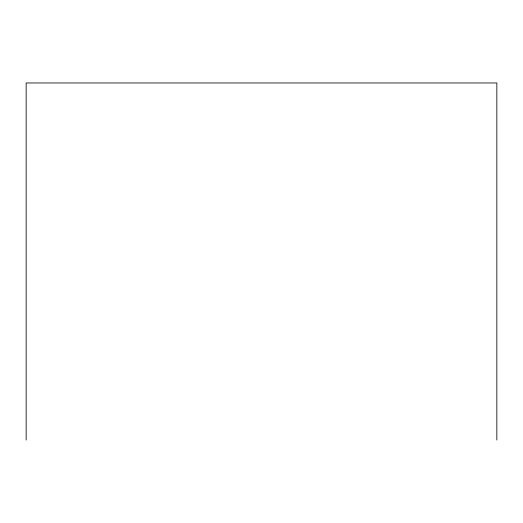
<?xml version="1.0" encoding="UTF-8"?>
<svg xmlns="http://www.w3.org/2000/svg" width="523" height="523" viewBox="0 0 523 523"><rect width="100%" height="100%" fill="white"/><g stroke="black" fill="none" stroke-linecap="round" stroke-linejoin="round"><path stroke-width="0.78" d="M496.85 440.033L496.85 82.967L26.15 82.967L26.15 440.033"/></g></svg>
